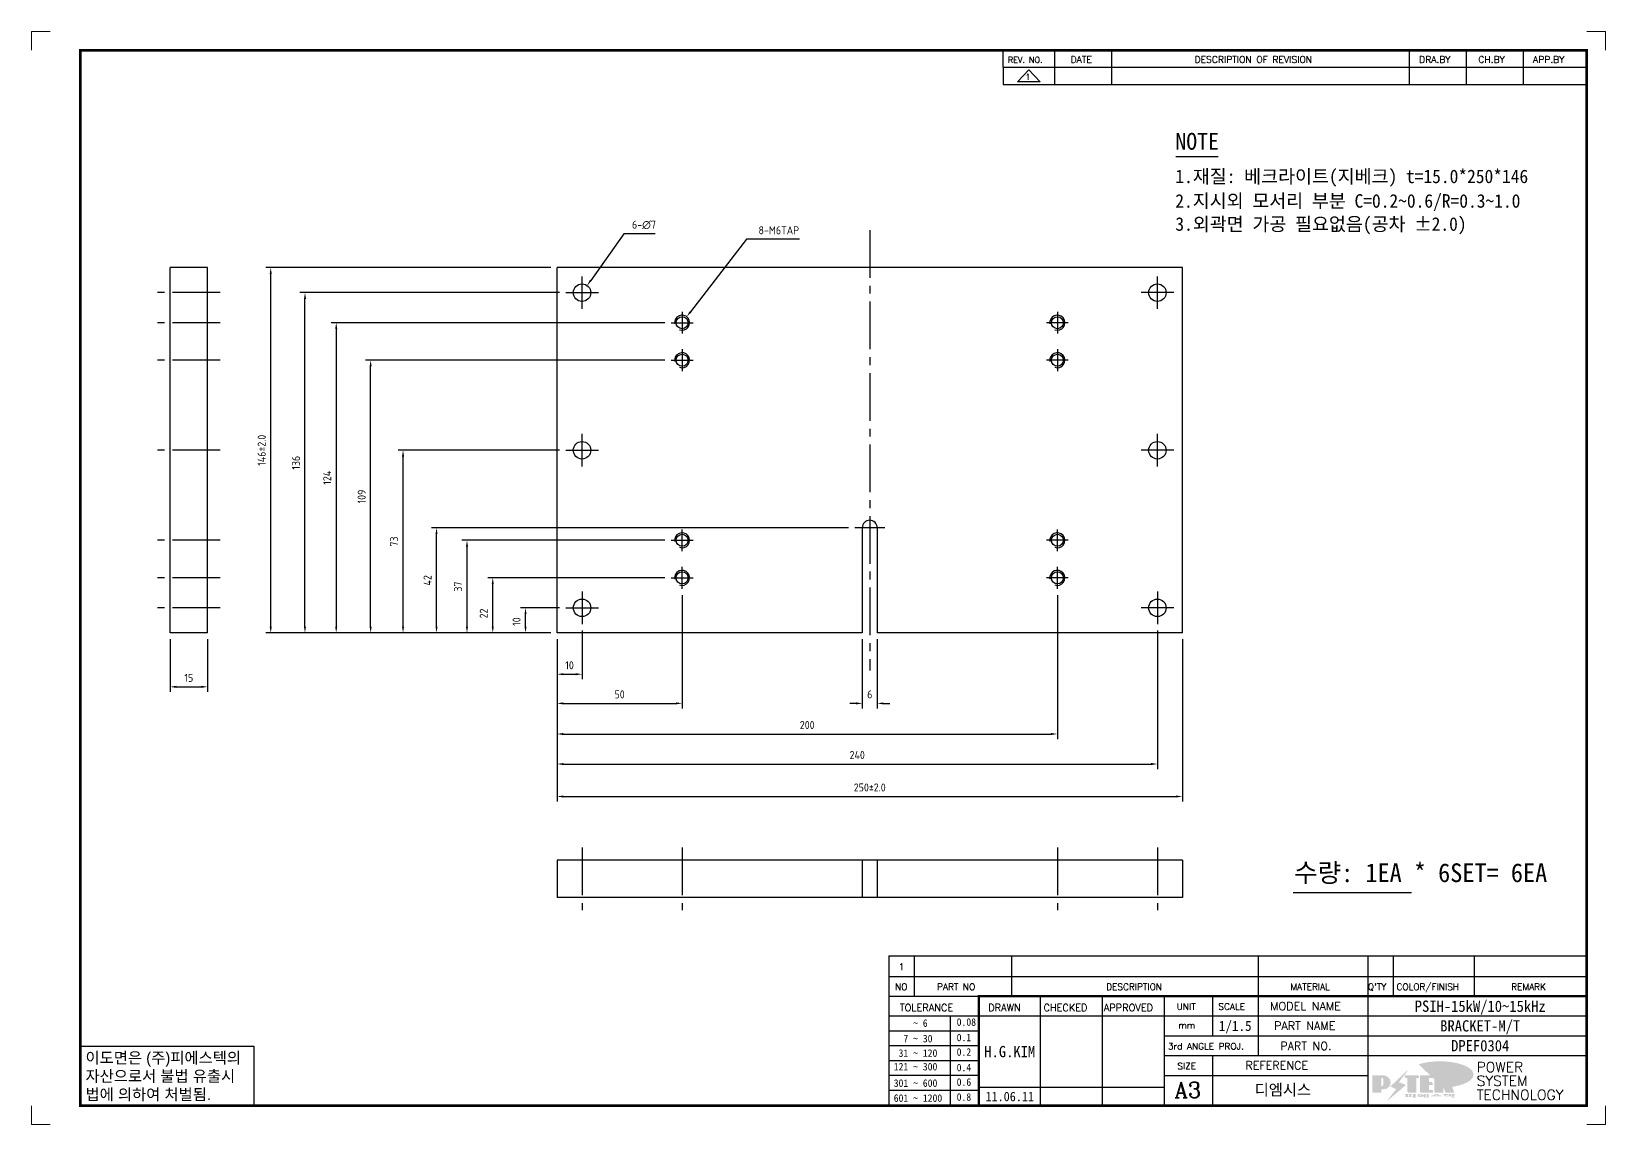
# Model space of a CAD drawing. Header units: millimetres. Extents: x 24815 to 37444, y -10619 to 6020.
# Drawn here: x 27815 to 28444, y -5323 to -4886 of the extents above; entities that cross this region are included whole.
import ezdxf
from ezdxf.enums import TextEntityAlignment as Align

# ---------------------------------------------------------------- set-up
doc = ezdxf.new("R2010")
doc.units = ezdxf.units.MM
doc.linetypes.add('CENTER2', pattern=[28.575, 19.05, -3.175, 3.175, -3.175])
doc.layers.add('FORMAT-1', color=7, linetype='Continuous')
doc.layers.add('line', color=3, linetype='Continuous')
doc.styles.add('h1', font='')
doc.styles.add('HAN', font='')
doc.styles.add('RC', font='ROMANC.SHX')
doc.styles.add('ROMANT', font='romant')
doc.styles.add('RT', font='ROMANT.SHX', dxfattribs={"oblique": 15})
doc.styles.get("Standard").update_dxf_attribs({"font": 'ISOCP.SHX', "bigfont": 'WHGTXT.SHX'})
doc.styles.get('h1').set_extended_font_data('New Gulim')
doc.styles.get('HAN').set_extended_font_data('GulimChe')
doc.dimstyles.new('PS-1', dxfattribs={"dimtxt": 3.2, "dimasz": 2.5, "dimexe": 2, "dimexo": 2.5, "dimgap": 2, "dimtad": 1, "dimtoh": 1, "dimrnd": 0.05, "dimzin": 12, "dimdsep": 46, "dimtxsty": 'Standard', "dimcen": 0, "dimclrt": 2, "dimazin": 3, "dimtfac": 1, "dimtofl": 0, "dimtmove": 0, "dimatfit": 3, "dimfxl": 0.18, "dimtolj": 1, "dimtzin": 0, "dimarcsym": 0})

# ---------------------------------------------------------------- blocks, each defined once
blk = doc.blocks.new('*D1025')
at = {"color": 0, "lineweight": -2, "transparency": 16777216}
for p, q in [((28034.72, -5125.1), (28034.72, -5144.63)), ((28024.72, -5128.6), (28024.72, -5144.63)), ((28027.22, -5142.63), (28032.22, -5142.63))]:
    blk.add_line(p, q, dxfattribs=at)
at = {"color": 0, "transparency": 16777216}
for points in [[(28027.22, -5142.21), (28027.22, -5143.05), (28024.72, -5142.63)], [(28032.22, -5142.21), (28032.22, -5143.05), (28034.72, -5142.63)]]:
    blk.add_solid(points, dxfattribs=at)
at = {"layer": 'Defpoints', "color": 0, "transparency": 16777216}
for p in [(28024.72, -5126.1), (28034.72, -5122.6), (28034.72, -5142.63)]:
    blk.add_point(p, dxfattribs=at)
at = {"color": 2, "transparency": 16777216, "insert": (28029.72, -5139.03), "char_height": 3.2, "attachment_point": 5}
blk.add_mtext('\\A1;10', dxfattribs=at)
blk = doc.blocks.new('*D1037')
at = {"color": 0, "lineweight": -2, "transparency": 16777216}
for p, q in [((28074.72, -5110.98), (28074.72, -5156.29)), ((28024.72, -5128.6), (28024.72, -5156.29)), ((28027.22, -5154.29), (28072.22, -5154.29))]:
    blk.add_line(p, q, dxfattribs=at)
at = {"color": 0, "transparency": 16777216}
for points in [[(28027.22, -5153.87), (28027.22, -5154.71), (28024.72, -5154.29)], [(28072.22, -5153.87), (28072.22, -5154.71), (28074.72, -5154.29)]]:
    blk.add_solid(points, dxfattribs=at)
at = {"layer": 'Defpoints', "color": 0, "transparency": 16777216}
for p in [(28074.72, -5108.48), (28024.72, -5126.1), (28074.72, -5154.29)]:
    blk.add_point(p, dxfattribs=at)
at = {"color": 2, "transparency": 16777216, "insert": (28049.72, -5150.69), "char_height": 3.2, "attachment_point": 5}
blk.add_mtext('\\A1;50', dxfattribs=at)
blk = doc.blocks.new('*D1038')
at = {"color": 0, "lineweight": -2, "transparency": 16777216}
for p, q in [((28224.72, -5110.98), (28224.72, -5168.53)), ((28024.72, -5128.6), (28024.72, -5168.53)), ((28027.22, -5166.53), (28222.22, -5166.53))]:
    blk.add_line(p, q, dxfattribs=at)
at = {"color": 0, "transparency": 16777216}
for points in [[(28027.22, -5166.12), (28027.22, -5166.95), (28024.72, -5166.53)], [(28222.22, -5166.12), (28222.22, -5166.95), (28224.72, -5166.53)]]:
    blk.add_solid(points, dxfattribs=at)
at = {"layer": 'Defpoints', "color": 0, "transparency": 16777216}
for p in [(28224.72, -5108.48), (28024.72, -5126.1), (28224.72, -5166.53)]:
    blk.add_point(p, dxfattribs=at)
at = {"color": 2, "transparency": 16777216, "insert": (28124.72, -5162.93), "char_height": 3.2, "attachment_point": 5}
blk.add_mtext('\\A1;200', dxfattribs=at)
blk = doc.blocks.new('*D1026')
at = {"color": 0, "lineweight": -2, "transparency": 16777216}
for p, q in [((28264.72, -5125.1), (28264.72, -5180.53)), ((28024.72, -5128.6), (28024.72, -5180.53)), ((28027.22, -5178.53), (28262.22, -5178.53))]:
    blk.add_line(p, q, dxfattribs=at)
at = {"color": 0, "transparency": 16777216}
for points in [[(28027.22, -5178.12), (28027.22, -5178.95), (28024.72, -5178.53)], [(28262.22, -5178.12), (28262.22, -5178.95), (28264.72, -5178.53)]]:
    blk.add_solid(points, dxfattribs=at)
at = {"layer": 'Defpoints', "color": 0, "transparency": 16777216}
for p in [(28024.72, -5126.1), (28264.72, -5122.6), (28264.72, -5178.53)]:
    blk.add_point(p, dxfattribs=at)
at = {"color": 2, "transparency": 16777216, "insert": (28144.72, -5174.93), "char_height": 3.2, "attachment_point": 5}
blk.add_mtext('\\A1;240', dxfattribs=at)
blk = doc.blocks.new('*D1039')
at = {"color": 0, "lineweight": -2, "transparency": 16777216}
for p, q in [((28024.72, -5128.6), (28024.72, -5193.51)), ((28274.72, -5128.6), (28274.72, -5193.51)), ((28027.22, -5191.51), (28272.22, -5191.51))]:
    blk.add_line(p, q, dxfattribs=at)
at = {"color": 0, "transparency": 16777216}
for points in [[(28027.22, -5191.1), (28027.22, -5191.93), (28024.72, -5191.51)], [(28272.22, -5191.1), (28272.22, -5191.93), (28274.72, -5191.51)]]:
    blk.add_solid(points, dxfattribs=at)
at = {"layer": 'Defpoints', "color": 0, "transparency": 16777216}
for p in [(28024.72, -5126.1), (28274.72, -5126.1), (28274.72, -5191.51)]:
    blk.add_point(p, dxfattribs=at)
at = {"color": 2, "transparency": 16777216, "insert": (28149.72, -5187.91), "char_height": 3.2, "attachment_point": 5}
blk.add_mtext('\\A1;250±2.0', dxfattribs=at)
blk = doc.blocks.new('*D1027')
at = {"color": 0, "lineweight": -2, "transparency": 16777216}
for p, q in [((28025.72, -5116.1), (28010.12, -5116.1)), ((28012.12, -5123.6), (28012.12, -5118.6)), ((28022.22, -5126.1), (28010.12, -5126.1))]:
    blk.add_line(p, q, dxfattribs=at)
at = {"color": 0, "transparency": 16777216}
for points in [[(28011.7, -5118.6), (28012.54, -5118.6), (28012.12, -5116.1)], [(28011.7, -5123.6), (28012.54, -5123.6), (28012.12, -5126.1)]]:
    blk.add_solid(points, dxfattribs=at)
at = {"layer": 'Defpoints', "color": 0, "transparency": 16777216}
for p in [(28012.12, -5116.1), (28028.22, -5116.1), (28024.72, -5126.1)]:
    blk.add_point(p, dxfattribs=at)
at = {"color": 2, "transparency": 16777216, "insert": (28008.52, -5121.6), "char_height": 3.2, "attachment_point": 5, "rotation": 90}
blk.add_mtext('\\A1;10', dxfattribs=at)
blk = doc.blocks.new('*D1040')
at = {"color": 0, "lineweight": -2, "transparency": 16777216}
for p, q in [((28067.84, -5104.1), (27997.01, -5104.1)), ((27999.01, -5123.6), (27999.01, -5106.6)), ((28022.22, -5126.1), (27997.01, -5126.1))]:
    blk.add_line(p, q, dxfattribs=at)
at = {"color": 0, "transparency": 16777216}
for points in [[(27998.59, -5106.6), (27999.43, -5106.6), (27999.01, -5104.1)], [(27998.59, -5123.6), (27999.43, -5123.6), (27999.01, -5126.1)]]:
    blk.add_solid(points, dxfattribs=at)
at = {"layer": 'Defpoints', "color": 0, "transparency": 16777216}
for p in [(27999.01, -5104.1), (28070.34, -5104.1), (28024.72, -5126.1)]:
    blk.add_point(p, dxfattribs=at)
at = {"color": 2, "transparency": 16777216, "insert": (27995.41, -5118.35), "char_height": 3.2, "attachment_point": 5, "rotation": 90}
blk.add_mtext('\\A1;22', dxfattribs=at)
blk = doc.blocks.new('*D1028')
at = {"color": 0, "lineweight": -2, "transparency": 16777216}
for p, q in [((28067.84, -5002.1), (27934.43, -5002.1)), ((27936.43, -5004.6), (27936.43, -5123.6)), ((28022.22, -5126.1), (27934.43, -5126.1))]:
    blk.add_line(p, q, dxfattribs=at)
at = {"color": 0, "transparency": 16777216}
for points in [[(27936.02, -5004.6), (27936.85, -5004.6), (27936.43, -5002.1)], [(27936.02, -5123.6), (27936.85, -5123.6), (27936.43, -5126.1)]]:
    blk.add_solid(points, dxfattribs=at)
at = {"layer": 'Defpoints', "color": 0, "transparency": 16777216}
for p in [(28070.34, -5002.1), (27936.43, -5126.1), (28024.72, -5126.1)]:
    blk.add_point(p, dxfattribs=at)
at = {"color": 2, "transparency": 16777216, "insert": (27932.83, -5064.1), "char_height": 3.2, "attachment_point": 5, "rotation": 90}
blk.add_mtext('\\A1;124', dxfattribs=at)
blk = doc.blocks.new('*D1029')
at = {"color": 0, "lineweight": -2, "transparency": 16777216}
for p, q in [((28100.41, -4968.77), (28078.08, -4997.74)), ((28121.7, -4968.77), (28100.41, -4968.77))]:
    blk.add_line(p, q, dxfattribs=at)
at = {"color": 0, "transparency": 16777216}
blk.add_solid([(28077.75, -4997.49), (28078.41, -4998), (28076.55, -4999.72)], dxfattribs=at)
at = {"layer": 'Defpoints', "color": 0, "transparency": 16777216}
for p in [(28076.55, -4999.72), (28072.89, -5004.48)]:
    blk.add_point(p, dxfattribs=at)
at = {"color": 2, "transparency": 16777216, "insert": (28113.38, -4965.17), "char_height": 3.2, "attachment_point": 5}
blk.add_mtext('\\A1;8-M6TAP', dxfattribs=at)
blk = doc.blocks.new('*D1041')
at = {"color": 0, "lineweight": -2, "transparency": 16777216}
for p, q in [((27870.02, -5128.6), (27870.02, -5149.68)), ((27885.02, -5128.6), (27885.02, -5149.68)), ((27872.52, -5147.68), (27882.52, -5147.68))]:
    blk.add_line(p, q, dxfattribs=at)
at = {"color": 0, "transparency": 16777216}
for points in [[(27872.52, -5147.26), (27872.52, -5148.1), (27870.02, -5147.68)], [(27882.52, -5147.26), (27882.52, -5148.1), (27885.02, -5147.68)]]:
    blk.add_solid(points, dxfattribs=at)
at = {"layer": 'Defpoints', "color": 0, "transparency": 16777216}
for p in [(27870.02, -5126.1), (27885.02, -5126.1), (27885.02, -5147.68)]:
    blk.add_point(p, dxfattribs=at)
at = {"color": 2, "transparency": 16777216, "insert": (27877.52, -5144.08), "char_height": 3.2, "attachment_point": 5}
blk.add_mtext('\\A1;15', dxfattribs=at)
blk = doc.blocks.new('*D1042')
at = {"color": 0, "lineweight": -2, "transparency": 16777216}
for p, q in [((28022.22, -4980.1), (27908.25, -4980.1)), ((27910.25, -5123.6), (27910.25, -4982.6)), ((28022.22, -5126.1), (27908.25, -5126.1))]:
    blk.add_line(p, q, dxfattribs=at)
at = {"color": 0, "transparency": 16777216}
for points in [[(27909.84, -4982.6), (27910.67, -4982.6), (27910.25, -4980.1)], [(27909.84, -5123.6), (27910.67, -5123.6), (27910.25, -5126.1)]]:
    blk.add_solid(points, dxfattribs=at)
at = {"layer": 'Defpoints', "color": 0, "transparency": 16777216}
for p in [(27910.25, -4980.1), (28024.72, -4980.1), (28024.72, -5126.1)]:
    blk.add_point(p, dxfattribs=at)
at = {"color": 2, "transparency": 16777216, "insert": (27906.65, -5053.1), "char_height": 3.2, "attachment_point": 5, "rotation": 90}
blk.add_mtext('\\A1;146±2.0', dxfattribs=at)
blk = doc.blocks.new('*D1035')
at = {"color": 0, "lineweight": -2, "transparency": 16777216}
for p, q in [((28025.72, -4990.1), (27921.95, -4990.1)), ((27923.95, -5123.6), (27923.95, -4992.6)), ((28022.22, -5126.1), (27921.95, -5126.1))]:
    blk.add_line(p, q, dxfattribs=at)
at = {"color": 0, "transparency": 16777216}
for points in [[(27923.54, -4992.6), (27924.37, -4992.6), (27923.95, -4990.1)], [(27923.54, -5123.6), (27924.37, -5123.6), (27923.95, -5126.1)]]:
    blk.add_solid(points, dxfattribs=at)
at = {"layer": 'Defpoints', "color": 0, "transparency": 16777216}
for p in [(27923.95, -4990.1), (28028.22, -4990.1), (28024.72, -5126.1)]:
    blk.add_point(p, dxfattribs=at)
at = {"color": 2, "transparency": 16777216, "insert": (27920.35, -5058.1), "char_height": 3.2, "attachment_point": 5, "rotation": 90}
blk.add_mtext('\\A1;136', dxfattribs=at)
blk = doc.blocks.new('t3')
for p, q in [((0, 15.88), (46.25, 15.88)), ((0, 15.88), (0, 0)), ((46.25, 15.88), (46.25, 0)), ((0, 0), (46.25, 0))]:
    blk.add_line(p, q)
at = {"color": 1, "style": 'h1'}
for s, p in [('이도면은 (주)피에스텍의', (1.4, 11.29)), ('자산으로서 불법 유출시', (1.4, 6.41)), ('법에 의하여 처벌됨.', (1.4, 1.52))]:
    blk.add_text(s, height=3, dxfattribs=at).set_placement(p)
blk = doc.blocks.new('new LOGO')
at = {"layer": 'line'}
h = blk.add_hatch(color=1, dxfattribs=at)
h.paths.add_polyline_path([(41.5, 16.4), (54.3, 16.4, 1), (54.3, 82.9), (0, 82.9), (0, -0.1), (41.5, -0.1)])
h.paths.add_polyline_path([(41.5, 27.9), (41.5, 71.9), (43.6, 71.9, -0.414214), (54.6, 60.9), (54.6, 38.9, -0.414214), (43.6, 27.9)], flags=16)
h.paths.add_polyline_path([(214.7, 71.9), (227.5, 71.9), (227.5, 82.9), (159.7, 82.9), (159.7, 71.9), (172.5, 71.9), (172.5, -0.1), (214.7, -0.1)])
h.paths.add_polyline_path([(276, 37.4), (294.8, 37.4), (294.8, 49.1), (276, 49.1), (276, 71.9), (294.8, 71.9), (294.8, 82.9), (234.5, 82.9), (234.5, -0.1), (297, -0.1), (297, 10.9), (276, 10.9)])
h.paths.add_polyline_path([(347.2, 35.2), (359.7, -0.1), (400.5, -0.1), (379.6, 66.8), (399.7, 82.9), (380.6, 82.9), (347.2, 61.6), (347.2, 82.9), (305.5, 82.9), (305.5, -0.1), (347.2, -0.1)])
h = blk.add_hatch(color=250, dxfattribs=at)
h.paths.add_polyline_path([(44.5, 69.4), (46.6, 69.4, -0.129793), (52, 68, 0.221832), (43.6, 71.9), (41.5, 71.9), (41.5, 27.9), (43.6, 27.9, 0.02048), (44.5, 28)], flags=17)
h.paths.add_polyline_path([(44.5, 13.9), (57.3, 13.9, 0.72362), (77.1, 73.9, -0.679777), (54.3, 16.4), (41.5, 16.4), (41.5, -0.1), (3, -0.1), (3, -2.6), (44.5, -2.6)])
h.paths.add_polyline_path([(117.9, 14.2), (71.5, -44.4), (77.1, -39.6), (120.8, 15.6), (92, 28.9), (173.3, 106), (177.5, 111.4), (89.1, 27.6)])
h.paths.add_polyline_path([(162.7, 71.9), (162.7, 69.4), (172.5, 69.4), (172.5, 71.9)], flags=17)
h.paths.add_polyline_path([(217.7, 69.4), (230.5, 69.4), (230.5, 80.4), (227.5, 80.4), (227.5, 71.9), (214.7, 71.9), (214.7, -0.1), (175.5, -0.1), (175.5, -2.6), (217.7, -2.6)])
h.paths.add_polyline_path([(297.8, 46.6), (294.8, 46.6), (294.8, 37.4), (276, 37.4), (276, 10.9), (279, 10.9), (279, 34.9), (297.8, 34.9)])
h.paths.add_polyline_path([(300, 8.4), (297, 8.4), (297, -0.1), (237.5, -0.1), (237.5, -2.6), (300, -2.6)])
h.paths.add_polyline_path([(297.8, 80.4), (294.8, 80.4), (294.8, 71.9), (276, 71.9), (276, 49.1), (279, 49.1), (279, 69.4), (297.8, 69.4)])
h.paths.add_polyline_path([(350.2, 80.4), (347.2, 80.4), (347.2, 61.6), (350.2, 63.5)])
h.paths.add_polyline_path([(350.2, 26.7), (347.2, 35.2), (347.2, -0.1), (308.5, -0.1), (308.5, -2.6), (350.2, -2.6)])
h.paths.add_polyline_path([(402.7, 80.4), (396.5, 80.4), (379.6, 66.8), (400.5, -0.1), (361.8, -0.1), (362.7, -2.6), (403.5, -2.6), (382.6, 64.3)])
blk.add_hatch(color=5, dxfattribs=at).paths.add_polyline_path([(166.3, 35), (131, 49), (180.4, 112.7), (92, 28.9), (120.8, 15.6), (74.4, -43)])
h = blk.add_hatch(color=253, dxfattribs=at)
edge = h.paths.add_edge_path()
edge.add_ellipse((333.9, 86.4), major_axis=(-165.9, 0), ratio=0.39426, start_angle=111.51268, end_angle=334.46902)
edge.add_ellipse((314.1, 81.2), major_axis=(-153.7, 0), ratio=0.40699, start_angle=121.30662, end_angle=327.74369, ccw=False)
edge.add_line((394, 27.8), (394.7, 25.6))
h = blk.add_hatch(color=250, dxfattribs=at)
edge = h.paths.add_edge_path()
edge.add_ellipse((237.8, -17.6), major_axis=(-14.3, 0), ratio=0.526336, start_angle=192.2456, end_angle=269.07481)
edge.add_line((238.1, -10.1), (237.6, -10.1))
edge.add_ellipse((237.8, -17.6), major_axis=(-14.3, 0), ratio=0.526336, start_angle=270.92519, end_angle=449.07481)
edge.add_line((237.6, -25.1), (238.1, -25.1))
edge.add_ellipse((237.8, -17.6), major_axis=(-14.3, 0), ratio=0.526336, start_angle=450.92519, end_angle=527.7544)
edge.add_line((251.7, -19.2), (254.1, -19.2))
edge.add_line((254.1, -19.2), (254.1, -27.1))
edge.add_line((254.1, -27.1), (263.1, -27.1))
edge.add_line((263.1, -27.1), (263.1, -10.1))
edge.add_line((263.1, -10.1), (254.1, -10.1))
edge.add_line((254.1, -10.1), (254.1, -16))
edge.add_line((254.1, -16), (251.7, -16))
h.paths.add_polyline_path([(241, -16.4), (241, -18.7, -1), (234.4, -18.7), (234.4, -16.4, -1)], flags=16)
h.paths.add_polyline_path([(278.2, -10.1), (268.1, -10.1), (268.1, -27.1), (278.2, -27.1)])
h.paths.add_polyline_path([(310.3, -10.1), (310.3, -11.1, -0.157169), (289.3, -17.5), (294, -19.9, 0.128407), (316.3, -15.9, 0.128407), (338.6, -19.9), (343.3, -17.5, -0.157169), (322.2, -11.1), (322.2, -10.1)])
h.paths.add_polyline_path([(342.1, -25.1), (342.1, -22.3), (290.4, -22.3), (290.4, -25.1)])
h.paths.add_polyline_path([(352, -10.1), (352, -16.2, 0.414214), (354, -18.2), (378.7, -18.2), (378.7, -19.6), (390.2, -19.6), (390.2, -10.1), (378.7, -10.1), (378.7, -13.6), (374.7, -13.6), (374.7, -15.1), (378.7, -15.1), (378.7, -16.2), (364.7, -16.2), (364.7, -15.1), (371.2, -15.1), (371.2, -13.6), (364.7, -13.6), (364.7, -12.6), (374.7, -12.6), (374.7, -10.1)])
h.paths.add_polyline_path([(393.8, -10.1), (393.8, -19.6), (405, -19.6), (405, -10.1)])
h.paths.add_polyline_path([(405, -27.1), (405, -20.9), (356.8, -20.9), (356.8, -23), (391.8, -23), (391.8, -27.1)])
h.paths.add_polyline_path([(200.4, -10.1), (200.4, -22.3), (193.2, -22.3), (193.2, -12.6), (196.6, -12.6), (196.6, -10.1), (161, -10.1), (161, -12.6), (164.5, -12.6), (164.5, -22.3), (161, -22.3), (161, -25.1), (200.4, -25.1), (200.4, -27.1), (213.9, -27.1), (213.9, -10.1)])
h.paths.add_polyline_path([(182, -12.6), (175.6, -12.6), (175.6, -22.3), (182, -22.3)], flags=17)
blk = doc.blocks.new('format-3')
at = {"color": 3, "lineweight": 9}
for p, q in [((0, 286.3), (0, 291.3)), ((5, 291.3), (0, 291.3)), ((414.5, 291.3), (419.5, 291.3)), ((419.5, 286.3), (419.5, 291.3)), ((0, 5), (0, 0)), ((419.5, 5), (419.5, 0)), ((5, 0), (0, 0)), ((414.5, 0), (419.5, 0))]:
    blk.add_line(p, q, dxfattribs=at)
at = {"color": 180}
for p, q in [((258.97, 281.75), (258.97, 286.3)), ((272.71, 281.75), (272.71, 286.3)), ((287.94, 281.75), (287.94, 286.3)), ((367.22, 281.75), (367.22, 286.3)), ((382.45, 281.75), (382.45, 286.3)), ((397.61, 281.75), (397.61, 286.3)), ((258.97, 281.75), (414.5, 281.75)), ((228.5, 39.49), (228.5, 5)), ((228.5, 39.49), (414.5, 39.49)), ((235.29, 39.49), (235.29, 34.21)), ((261.24, 34.21), (261.24, 39.49)), ((326.9, 39.49), (326.9, 34.21)), ((356.11, 39.49), (356.11, 34.21)), ((362.93, 39.49), (362.93, 34.21)), ((384.48, 39.49), (384.48, 34.21)), ((228.5, 34.21), (252.48, 34.21)), ((268.96, 5), (268.96, 34.21)), ((285.45, 5), (285.45, 34.21)), ((301.94, 5), (301.94, 34.21)), ((314.72, 34.21), (314.72, 23.65)), ((326.9, 34.21), (326.9, 18.37)), ((356.11, 34.21), (356.11, 5)), ((228.5, 28.93), (252.48, 28.93)), ((244.89, 5.23), (244.89, 28.93)), ((252.48, 28.93), (414.5, 28.93)), ((228.5, 24.98), (252.48, 24.98)), ((228.5, 21.03), (252.48, 21.03)), ((301.94, 23.65), (414.5, 23.65)), ((228.5, 17.08), (252.48, 17.08)), ((301.94, 18.37), (414.5, 18.37)), ((314.72, 18.37), (314.72, 5)), ((228.5, 13.13), (252.48, 13.13)), ((301.94, 13.09), (356.11, 13.09)), ((228.5, 9.18), (252.48, 9.18)), ((252.48, 9.95), (301.94, 9.95))]:
    blk.add_line(p, q, dxfattribs=at)
at = {"const_width": 0.7}
blk.add_lwpolyline([(252.48, 5), (252.48, 34.21), (414.5, 34.21)], dxfattribs=at)
at = {"layer": 'FORMAT-1', "const_width": 0.7}
blk.add_lwpolyline([(13, 5), (13, 286.3), (414.5, 286.3), (414.5, 5)], close=True, dxfattribs=at)
blk.add_blockref('t3', (13, 5))
at = {"xscale": 0.05400000000000027, "yscale": 0.05400000000000027, "zscale": 0.05400000000000027}
blk.add_blockref('new LOGO', (357.35, 8.65), dxfattribs=at)
at = {"color": 2}
for s, height, style, p in [('REV. NO.', 1.56, 'RC', (260.23, 282.95)), ('DATE', 1.788, 'RC', (276.95, 282.94)), ('DESCRIPTION OF REVISION', 1.7875, 'RC', (309.98, 282.94)), ('DRA.BY', 1.788, 'RC', (369.83, 282.94)), ('CH.BY', 1.788, 'RC', (385.59, 282.94)), ('APP.BY', 1.788, 'RC', (400.18, 282.94)), ('COLOR/FINISH', 1.7424, 'RC', (363.8, 35.83)), ('NO', 1.742, 'RC', (230.16, 35.83)), ('PART NO', 1.742, 'RC', (241.36, 35.83)), ('DESCRIPTION', 1.7424, 'RC', (286.43, 35.83)), ('MATERIAL', 1.742, 'RC', (335.52, 35.83)), ("Q'TY", 1.742, 'RC', (356.17, 35.83)), ('REMARK', 1.742, 'RC', (394.37, 35.83)), (' TOLERANCE', 1.9, 'RC', (230.11, 30.22)), ('DRAWN', 1.9, 'RC', (255, 30.22)), ('CHECKED', 1.9, 'RC', (269.71, 30.22)), ('APPROVED', 1.9, 'RC', (285.8, 30.22)), ('UNIT', 1.742, 'RC', (305.19, 30.55)), ('SCALE', 1.742, 'RC', (316.32, 30.55)), ('MODEL NAME', 2.178, 'RC', (330.12, 30.46)), ('    ~ 6', 2, 'HAN', (229.8, 26.03)), ('0.08', 2, 'HAN', (246.57, 26.31)), ('mm', 1.742, 'RC', (305.67, 25.56)), ('PART NAME', 2.178, 'RC', (331.17, 25.24)), ('  7 ~ 30', 2, 'HAN', (229.8, 21.91)), ('0.1', 2, 'HAN', (246.57, 22.2)), ('3rd ANGLE PROJ.', 1.7424, 'RC', (302.87, 19.97)), ('PART NO.', 2.178, 'RC', (332.84, 19.85)), (' 31 ~ 120', 2, 'HAN', (229.8, 18.04)), ('0.2', 2, 'HAN', (246.57, 18.32)), ('REFERENCE', 2.178, 'RC', (323.52, 14.69)), ('121 ~ 300', 2, 'HAN', (229.8, 14.42)), ('0.4', 2, 'HAN', (246.57, 14.2)), ('SIZE', 1.742, 'RC', (305.39, 14.71)), ('301 ~ 600', 2, 'HAN', (229.8, 10.04)), ('0.6', 2, 'HAN', (246.57, 10.32)), ('601 ~ 1200', 2, 'HAN', (229.8, 6.05)), ('0.8', 2, 'HAN', (246.57, 6.33))]:
    blk.add_text(s, height=height, dxfattribs=dict(at, style=style)).set_placement(p)
at = {"style": 'ROMANT'}
for s, p in [('POWER', (385.15, 13.96)), ('SYSTEM', (385.15, 10.31)), ('TECHNOLOGY', (385.15, 6.56))]:
    blk.add_text(s, height=2.7, dxfattribs=at).set_placement(p)
at = {"color": 2, "lineweight": 25, "style": 'RC'}
blk.add_text('A3', height=4.182, dxfattribs=at).set_placement((304.61, 7.14))
at = {"style": 'HAN'}
for tag, height, p in [('MODEL-NAME', 3, (386.1, 31.53)), ('SCALE', 2.7, (320.81, 26.29)), ('PART-NAME', 3, (386.1, 26.29)), ('CH-BY', 3, (277.21, 19.44)), ('PART-NO', 3, (386.1, 21.01)), ('DRA-BY', 3, (260.72, 19.44)), ('APP-BY', 3, (293.7, 19.44)), ('DRA-DATE', 2.5, (260.72, 7.47)), ('CH-DATE', 2.5, (277.21, 7.47)), ('APP-DATE', 2.5, (293.7, 7.47)), ('관련업체', 3, (333.52, 9.26))]:
    blk.add_attdef(tag, text='', height=height, dxfattribs=at).set_placement(p, align=Align.MIDDLE_CENTER)
blk = doc.blocks.new('no3')
at = {"color": 180}
for p, q in [((0, 5.5), (0, 0)), ((0, 5.5), (186, 5.5)), ((6.79, 5.5), (6.79, 0)), ((32.74, 0.11), (32.74, 5.5)), ((98.4, 5.5), (98.4, 0)), ((127.61, 5.5), (127.61, 0)), ((134.43, 5.5), (134.43, 0)), ((155.98, 5.5), (155.98, 0))]:
    blk.add_line(p, q, dxfattribs=at)
at = {"color": 2, "style": 'HAN'}
for tag, p in [('PART-NO', (19.76, 2.75)), ('MATERIAL', (111.38, 2.75)), ("Q'TY", (131.02, 2.75)), ('COLOR/FINISH', (145.2, 2.75)), ('REMARK', (170.76, 2.75))]:
    blk.add_attdef(tag, text='', height=2.9, dxfattribs=at).set_placement(p, align=Align.MIDDLE_CENTER)
blk.add_attdef('DESCRIPTION', text='', height=2.9, dxfattribs=at).set_placement((34.51, 2.75), align=Align.MIDDLE_LEFT)
at = {"color": 2, "style": 'RT', "oblique": 15}
blk.add_attdef('NO', text='', height=1.74, dxfattribs=at).set_placement((3.38, 2.51), align=Align.MIDDLE_CENTER)
blk = doc.blocks.new('*D1044')
at = {"color": 0, "lineweight": -2, "transparency": 16777216}
for p, q in [((28051.46, -4966.61), (28038.2, -4985.21)), ((28063.89, -4966.61), (28051.46, -4966.61))]:
    blk.add_line(p, q, dxfattribs=at)
at = {"color": 0, "transparency": 16777216}
blk.add_solid([(28037.86, -4984.97), (28038.54, -4985.45), (28036.75, -4987.25)], dxfattribs=at)
at = {"layer": 'Defpoints', "color": 0, "transparency": 16777216}
for p in [(28036.75, -4987.25), (28032.69, -4992.95)]:
    blk.add_point(p, dxfattribs=at)
at = {"color": 2, "transparency": 16777216, "insert": (28059.47, -4963.01), "char_height": 3.2, "attachment_point": 5}
blk.add_mtext('\\A1;6-∅7', dxfattribs=at)
blk = doc.blocks.new('*D1036')
at = {"color": 0, "lineweight": -2, "transparency": 16777216}
for p, q in [((28025.72, -5053.1), (27961.15, -5053.1)), ((27963.15, -5123.6), (27963.15, -5055.6)), ((28022.22, -5126.1), (27961.15, -5126.1))]:
    blk.add_line(p, q, dxfattribs=at)
at = {"color": 0, "transparency": 16777216}
for points in [[(27962.73, -5055.6), (27963.56, -5055.6), (27963.15, -5053.1)], [(27962.73, -5123.6), (27963.56, -5123.6), (27963.15, -5126.1)]]:
    blk.add_solid(points, dxfattribs=at)
at = {"layer": 'Defpoints', "color": 0, "transparency": 16777216}
for p in [(27963.15, -5053.1), (28028.22, -5053.1), (28024.72, -5126.1)]:
    blk.add_point(p, dxfattribs=at)
at = {"color": 2, "transparency": 16777216, "insert": (27959.55, -5089.6), "char_height": 3.2, "attachment_point": 5, "rotation": 90}
blk.add_mtext('\\A1;73', dxfattribs=at)
blk = doc.blocks.new('re3')
at = {"color": 180}
for p, q in [((0, 0), (0, -4.55)), ((6.87, -0.64), (3.86, -3.91)), ((9.88, -3.91), (3.86, -3.91)), ((6.87, -0.64), (9.88, -3.91)), ((13.74, -4.55), (13.74, 0)), ((28.97, -4.55), (28.97, 0)), ((108.25, -4.55), (108.25, 0)), ((123.49, -4.55), (123.49, 0)), ((138.64, -4.55), (138.64, 0)), ((0, -4.55), (155.53, -4.55))]:
    blk.add_line(p, q, dxfattribs=at)
at = {"color": 2, "style": 'RC', "oblique": 15}
blk.add_attdef('REV.NO', text='', height=1.56, dxfattribs=at).set_placement((6.59, -2.56), align=Align.MIDDLE_CENTER)
blk.add_attdef('-1', text='', height=1.56, dxfattribs=at).set_placement((9.37, -1.66), align=Align.MIDDLE_LEFT)
at = {"color": 2, "style": 'HAN'}
for tag, p in [('REV.-DATE', (21.36, -2.28)), ('DRA.BY', (115.87, -2.28)), ('CH.BY', (131.07, -2.28)), ('APP.BY', (147.09, -2.28))]:
    blk.add_attdef(tag, text='', height=2.5, dxfattribs=at).set_placement(p, align=Align.MIDDLE_CENTER)
blk.add_attdef('DESCRIPTION-OF-REVISION', text='', height=2.5, dxfattribs=at).set_placement((31.61, -2.28), align=Align.MIDDLE_LEFT)
blk = doc.blocks.new('*D1047')
at = {"color": 0, "lineweight": -2, "transparency": 16777216}
for p, q in [((28067.84, -5089.1), (27986.72, -5089.1)), ((27988.72, -5123.6), (27988.72, -5091.6)), ((28022.22, -5126.1), (27986.72, -5126.1))]:
    blk.add_line(p, q, dxfattribs=at)
at = {"color": 0, "transparency": 16777216}
for points in [[(27988.3, -5091.6), (27989.13, -5091.6), (27988.72, -5089.1)], [(27988.3, -5123.6), (27989.13, -5123.6), (27988.72, -5126.1)]]:
    blk.add_solid(points, dxfattribs=at)
at = {"layer": 'Defpoints', "color": 0, "transparency": 16777216}
for p in [(27988.72, -5089.1), (28070.34, -5089.1), (28024.72, -5126.1)]:
    blk.add_point(p, dxfattribs=at)
at = {"color": 2, "transparency": 16777216, "insert": (27985.12, -5107.6), "char_height": 3.2, "attachment_point": 5, "rotation": 90}
blk.add_mtext('\\A1;37', dxfattribs=at)
blk = doc.blocks.new('*D1048')
at = {"color": 0, "lineweight": -2, "transparency": 16777216}
for p, q in [((28067.84, -5017.1), (27948.2, -5017.1)), ((27950.2, -5123.6), (27950.2, -5019.6)), ((28022.22, -5126.1), (27948.2, -5126.1))]:
    blk.add_line(p, q, dxfattribs=at)
at = {"color": 0, "transparency": 16777216}
for points in [[(27949.78, -5019.6), (27950.62, -5019.6), (27950.2, -5017.1)], [(27949.78, -5123.6), (27950.62, -5123.6), (27950.2, -5126.1)]]:
    blk.add_solid(points, dxfattribs=at)
at = {"layer": 'Defpoints', "color": 0, "transparency": 16777216}
for p in [(27950.2, -5017.1), (28070.34, -5017.1), (28024.72, -5126.1)]:
    blk.add_point(p, dxfattribs=at)
at = {"color": 2, "transparency": 16777216, "insert": (27946.6, -5071.6), "char_height": 3.2, "attachment_point": 5, "rotation": 90}
blk.add_mtext('\\A1;109', dxfattribs=at)
blk = doc.blocks.new('*D1049')
at = {"color": 0, "lineweight": -2, "transparency": 16777216}
for p, q in [((28141.22, -5084.1), (27974.54, -5084.1)), ((27976.54, -5123.6), (27976.54, -5086.6)), ((28022.22, -5126.1), (27974.54, -5126.1))]:
    blk.add_line(p, q, dxfattribs=at)
at = {"color": 0, "transparency": 16777216}
for points in [[(27976.12, -5086.6), (27976.95, -5086.6), (27976.54, -5084.1)], [(27976.12, -5123.6), (27976.95, -5123.6), (27976.54, -5126.1)]]:
    blk.add_solid(points, dxfattribs=at)
at = {"layer": 'Defpoints', "color": 0, "transparency": 16777216}
for p in [(27976.54, -5084.1), (28143.72, -5084.1), (28024.72, -5126.1)]:
    blk.add_point(p, dxfattribs=at)
at = {"color": 2, "transparency": 16777216, "insert": (27972.93, -5105.1), "char_height": 3.2, "attachment_point": 5, "rotation": 90}
blk.add_mtext('\\A1;42', dxfattribs=at)
blk = doc.blocks.new('*D1050')
at = {"color": 0, "lineweight": -2, "transparency": 16777216}
for p, q in [((28146.72, -5128.6), (28146.72, -5156.29)), ((28152.72, -5128.6), (28152.72, -5156.29)), ((28144.22, -5154.29), (28141.72, -5154.29)), ((28155.22, -5154.29), (28157.72, -5154.29))]:
    blk.add_line(p, q, dxfattribs=at)
at = {"color": 0, "transparency": 16777216}
for points in [[(28144.22, -5153.87), (28144.22, -5154.71), (28146.72, -5154.29)], [(28155.22, -5153.87), (28155.22, -5154.71), (28152.72, -5154.29)]]:
    blk.add_solid(points, dxfattribs=at)
at = {"layer": 'Defpoints', "color": 0, "transparency": 16777216}
for p in [(28146.72, -5126.1), (28152.72, -5126.1), (28152.72, -5154.29)]:
    blk.add_point(p, dxfattribs=at)
at = {"color": 2, "transparency": 16777216, "insert": (28149.72, -5150.69), "char_height": 3.2, "attachment_point": 5}
blk.add_mtext('\\A1;6', dxfattribs=at)

msp = doc.modelspace()

# ---------------------------------------------------------------- linework, layer by layer
for p, q in [((28272.12843, -4935.6223), (28289.04465, -4935.6223)), ((28319.05001, -5229.89515), (28366.2683, -5229.89515))]:
    msp.add_line(p, q)
at = {"color": 1, "linetype": 'CENTER2'}
for p, q in [((28149.72225, -4965.09995), (28149.72225, -5141.09995)), ((28034.72225, -4996.59995), (28034.72225, -4983.59995)), ((28264.72225, -4996.59995), (28264.72225, -4983.59995)), ((28028.22225, -4990.09995), (28041.22225, -4990.09995)), ((28271.22225, -4990.09995), (28258.22225, -4990.09995)), ((27890.02361, -5002.09995), (27865.02361, -5002.09995)), ((28070.34339, -5002.09995), (28079.1011, -5002.09995)), ((28074.72225, -4997.7211), (28074.72225, -5006.47881)), ((28229.1011, -5002.09995), (28220.34339, -5002.09995)), ((28224.72225, -4997.7211), (28224.72225, -5006.47881)), ((28074.72225, -5012.7211), (28074.72225, -5021.47881)), ((28224.72225, -5012.7211), (28224.72225, -5021.47881)), ((27890.02361, -5017.09995), (27865.02361, -5017.09995)), ((28070.34339, -5017.09995), (28079.1011, -5017.09995)), ((28229.1011, -5017.09995), (28220.34339, -5017.09995)), ((28034.72225, -5059.59995), (28034.72225, -5046.59995)), ((28264.72225, -5059.59995), (28264.72225, -5046.59995)), ((28028.22225, -5053.09995), (28041.22225, -5053.09995)), ((28271.22225, -5053.09995), (28258.22225, -5053.09995)), ((28155.72225, -5084.09995), (28143.72225, -5084.09995)), ((27890.02361, -5089.09995), (27865.02361, -5089.09995)), ((28070.34339, -5089.09995), (28079.1011, -5089.09995)), ((28074.72225, -5093.47881), (28074.72225, -5084.7211)), ((28229.1011, -5089.09995), (28220.34339, -5089.09995)), ((28224.72225, -5093.47881), (28224.72225, -5084.7211)), ((28074.72225, -5108.47881), (28074.72225, -5099.7211)), ((28224.72225, -5108.47881), (28224.72225, -5099.7211)), ((27890.02361, -5104.09995), (27865.02361, -5104.09995)), ((28070.34339, -5104.09995), (28079.1011, -5104.09995)), ((28229.1011, -5104.09995), (28220.34339, -5104.09995)), ((28034.72225, -5109.59995), (28034.72225, -5122.59995)), ((28264.72225, -5109.59995), (28264.72225, -5122.59995)), ((28028.22225, -5116.09995), (28041.22225, -5116.09995)), ((28271.22225, -5116.09995), (28258.22225, -5116.09995)), ((28034.72225, -5211.94956), (28034.72225, -5236.94956)), ((28074.72225, -5211.94956), (28074.72225, -5236.94956)), ((28224.72225, -5211.94956), (28224.72225, -5236.94956)), ((28264.72225, -5211.94956), (28264.72225, -5236.94956))]:
    msp.add_line(p, q, dxfattribs=at)
at = {"color": 40}
for p, q in [((27870.02361, -5126.09995), (27870.02361, -4980.09995)), ((27885.02361, -4980.09995), (27870.02361, -4980.09995)), ((27885.02361, -5126.09995), (27885.02361, -4980.09995)), ((28024.72225, -5126.09995), (28024.72225, -4980.09995)), ((28274.72225, -4980.09995), (28024.72225, -4980.09995)), ((28274.72225, -5126.09995), (28274.72225, -4980.09995)), ((28146.72225, -5084.09995), (28146.72225, -5126.09995)), ((28152.72225, -5084.09995), (28152.72225, -5126.09995)), ((27885.02361, -5126.09995), (27870.02361, -5126.09995)), ((28146.72225, -5126.09995), (28024.72225, -5126.09995)), ((28274.72225, -5126.09995), (28152.72225, -5126.09995)), ((28274.72225, -5216.94956), (28024.72225, -5216.94956)), ((28024.72225, -5216.94956), (28024.72225, -5231.94956)), ((28146.72225, -5216.94956), (28146.72225, -5231.94956)), ((28152.72225, -5216.94956), (28152.72225, -5231.94956)), ((28274.72225, -5216.94956), (28274.72225, -5231.94956)), ((28274.72225, -5231.94956), (28024.72225, -5231.94956))]:
    msp.add_line(p, q, dxfattribs=at)
at = {"color": 6, "linetype": 'CENTER2'}
for p, q in [((27890.02361, -4990.09995), (27865.02361, -4990.09995)), ((27890.02361, -5053.09995), (27865.02361, -5053.09995)), ((27890.02361, -5116.09995), (27865.02361, -5116.09995))]:
    msp.add_line(p, q, dxfattribs=at)
at = {"color": 40}
for centre in [(28034.72225, -4990.09995), (28264.72225, -4990.09995), (28034.72225, -5053.09995), (28264.72225, -5053.09995), (28034.72225, -5116.09995), (28264.72225, -5116.09995)]:
    msp.add_circle(centre, 3.5, dxfattribs=at)
for centre in [(28074.72225, -5002.09995), (28224.72225, -5002.09995), (28074.72225, -5017.09995), (28224.72225, -5017.09995), (28074.72225, -5089.09995), (28224.72225, -5089.09995), (28074.72225, -5104.09995), (28224.72225, -5104.09995)]:
    msp.add_circle(centre, 2.4)
at = {"color": 3}
for centre in [(28074.72225, -5002.09995), (28224.72225, -5002.09995), (28074.72225, -5017.09995), (28224.72225, -5017.09995), (28074.72225, -5089.09995), (28224.72225, -5089.09995), (28074.72225, -5104.09995), (28224.72225, -5104.09995)]:
    msp.add_arc(centre, 3, 249.09255009, 189.42764862, dxfattribs=at)
at = {"color": 40}
msp.add_arc((28149.72225, -5084.09995), 3, 0, 180, dxfattribs=at)

# ---------------------------------------------------------------- block references
at = {"xscale": 1.5, "yscale": 1.5, "zscale": 1.5}
msp.add_blockref('format-3', (27814.6126, -5322.6412), dxfattribs=at).add_auto_attribs({'DRA-DATE': '11.06.11', 'DRA-BY': 'H.G.KIM', 'MODEL-NAME': 'PSIH-15kW/10~15kHz', 'PART-NAME': 'BRACKET-M/T', 'PART-NO': 'DPEF0304', 'SCALE': '1/1.5', '관련업체': '디엠시스'})
ref = msp.add_blockref('re3', (28203.0613, -4900.0162), dxfattribs=dict(xscale=1.5, yscale=1.5, zscale=1.5))
ref.add_attrib('REV.NO', '1', dxfattribs={"color": 2, "height": 2.34, "style": 'RC'}).set_placement((28212.94391, -4903.85218), align=Align.MIDDLE_CENTER)
ref = msp.add_blockref('no3', (28157.3626, -5263.39984), dxfattribs=dict(xscale=1.5, yscale=1.5, zscale=1.5))
ref.add_attrib('NO', '1', dxfattribs={"color": 2, "height": 2.61, "style": 'RT'}).set_placement((28162.43938, -5259.6395), align=Align.MIDDLE_CENTER)

# ---------------------------------------------------------------- texts
at = {"color": 2, "style": 'HAN'}
for s, height, p in [('NOTE', 6.75, (28271.8975, -4932.96985)), ('1.재질: 베크라이트(지베크) t=15.0*250*146', 5.4, (28271.8975, -4946.30594)), ('2.지시외 모서리 부분 C=0.2~0.6/R=0.3~1.0', 5.4, (28271.86565, -4956.12561)), ('3.외곽면 가공 필요없음(공차 %%P2.0)', 5.4, (28271.8975, -4965.3566)), ('수량: 1EA * 6SET= 6EA', 7.5, (28319.34381, -5225.7451))]:
    msp.add_text(s, height=height, dxfattribs=at).set_placement(p)

# ---------------------------------------------------------------- dimensions: what is measured, and where the dimension line sits
for p1, p2, text, picture, middle in [((28032.69168, -4992.95071), (28036.75281, -4987.2492), '6-<>', '*D1044', (28059.47424, -4966.60814)), ((28072.89083, -5004.47606), (28076.55366, -4999.72384), '8-M6TAP', '*D1029', (28113.38366, -4968.76935))]:
    dim = msp.add_diameter_dim_2p(p1=p1, p2=p2, text=text, dimstyle='PS-1')
    dim.commit()
    dim.dimension.update_dxf_attribs({"geometry": picture, "text_midpoint": middle, "dimtype": 163})
dim = msp.add_linear_dim(base=(27910.2518, -4980.09995), p1=(28024.72225, -5126.09995), p2=(28024.72225, -4980.09995), angle=90, dimstyle='PS-1', override={"dimtol": 1, "dimtp": 2, "dimtm": 2, "dimtdec": 1})
dim.commit()
dim.dimension.update_dxf_attribs({"geometry": '*D1042', "text_midpoint": (27906.65148, -5053.09995)})
for base, p1, p2, picture, middle in [((27923.9519, -4990.09995), (28024.72225, -5126.09995), (28028.22225, -4990.09995), '*D1035', (27920.3519, -5058.09995)), ((27936.43243, -5126.09995), (28070.34339, -5002.09995), (28024.72225, -5126.09995), '*D1028', (27932.83211, -5064.09995)), ((27950.20123, -5017.09995), (28024.72225, -5126.09995), (28070.34339, -5017.09995), '*D1048', (27946.60123, -5071.59995)), ((27963.14609, -5053.09995), (28024.72225, -5126.09995), (28028.22225, -5053.09995), '*D1036', (27959.54609, -5089.59995)), ((27976.53512, -5084.09995), (28024.72225, -5126.09995), (28143.72225, -5084.09995), '*D1049', (27972.9348, -5105.09995)), ((27988.71802, -5089.09995), (28024.72225, -5126.09995), (28070.34339, -5089.09995), '*D1047', (27985.11802, -5107.59995))]:
    dim = msp.add_linear_dim(base=base, p1=p1, p2=p2, angle=90, dimstyle='PS-1')
    dim.commit()
    dim.dimension.update_dxf_attribs({"geometry": picture, "text_midpoint": middle})
dim = msp.add_linear_dim(base=(27999.01109, -5104.09995), p1=(28024.72225, -5126.09995), p2=(28070.34339, -5104.09995), angle=90, dimstyle='PS-1', override={"dimtmove": 1})
dim.commit()
dim.dimension.update_dxf_attribs({"geometry": '*D1040', "text_midpoint": (27999.01109, -5118.34995), "dimtype": 160})
for base, p2, override, picture, middle in [((28074.72225, -5154.28868), (28074.72225, -5108.47881), {"dimtmove": 1}, '*D1037', (28049.72225, -5150.68868)), ((28274.72225, -5191.51412), (28274.72225, -5126.09995), {"dimgap": 2, "dimtol": 1, "dimlim": 0, "dimtp": 2, "dimtm": 2, "dimtdec": 1}, '*D1039', (28149.72225, -5187.91381))]:
    dim = msp.add_linear_dim(base=base, p1=(28024.72225, -5126.09995), p2=p2, dimstyle='PS-1', override=override)
    dim.commit()
    dim.dimension.update_dxf_attribs({"geometry": picture, "text_midpoint": middle})
for base, p1, p2, picture, middle in [((28224.72225, -5166.53315), (28024.72225, -5126.09995), (28224.72225, -5108.47881), '*D1038', (28124.72225, -5162.93283)), ((27885.02361, -5147.68029), (27870.02361, -5126.09995), (27885.02361, -5126.09995), '*D1041', (27877.52361, -5144.08029)), ((28034.72225, -5142.63111), (28024.72225, -5126.09995), (28034.72225, -5122.59995), '*D1025', (28029.72225, -5139.03111)), ((28264.72225, -5178.53315), (28024.72225, -5126.09995), (28264.72225, -5122.59995), '*D1026', (28144.72225, -5174.93283)), ((28152.72225, -5154.28868), (28146.72225, -5126.09995), (28152.72225, -5126.09995), '*D1050', (28149.72225, -5150.68868))]:
    dim = msp.add_linear_dim(base=base, p1=p1, p2=p2, dimstyle='PS-1')
    dim.commit()
    dim.dimension.update_dxf_attribs({"geometry": picture, "text_midpoint": middle})
dim = msp.add_linear_dim(base=(28012.11843, -5116.09995), p1=(28024.72225, -5126.09995), p2=(28028.22225, -5116.09995), angle=90, dimstyle='PS-1')
dim.commit()
dim.dimension.update_dxf_attribs({"geometry": '*D1027', "text_midpoint": (28012.11843, -5121.59995), "dimtype": 160})

doc.saveas('drawing.dxf')
